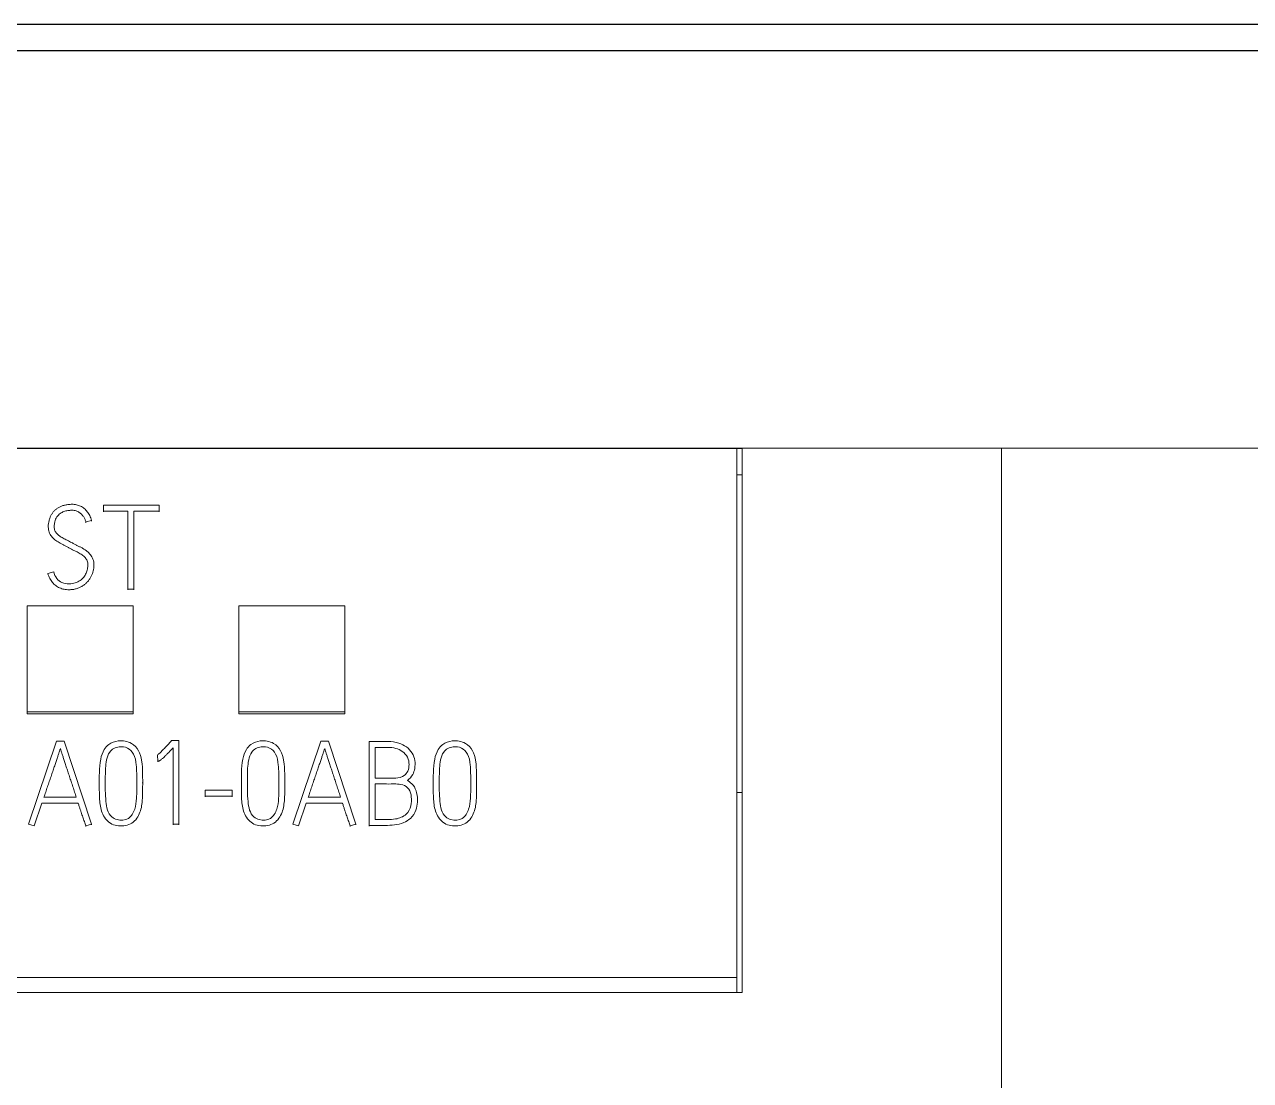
# Model space of a CAD drawing. Header units: millimetres. Extents: x 1359 to 3577, y 1333 to 3557.
# Drawn here: x 2782.92 to 2806.07, y 3318.14 to 3338.08 of the extents above; entities that cross this region are included whole.
import ezdxf

# ---------------------------------------------------------------- set-up
doc = ezdxf.new("R2010")
doc.units = ezdxf.units.MM
doc.set_wipeout_variables(frame=1)
doc.layers.add('000-PI-Oprema', color=30, linetype='Continuous', lineweight=5)
doc.layers.add('002-PI-Kabelska kanalica', color=150, linetype='Continuous')

# ---------------------------------------------------------------- blocks, each defined once
blk = doc.blocks.new('S7-1500 DQ HF - 6ES7522-1BL01-0AB0')
blk.add_wipeout([(0, 147), (34.8, 147), (34.8, 0), (0, 0)])
at = {"layer": '000-PI-Oprema', "color": 0, "linetype": 'ByBlock', "lineweight": 0}
blk.add_line((4.9, 147), (0, 147), dxfattribs=at)
blk.add_open_spline([(0, 147), (0, 145.915), (0, 142.31), (0, 138.328), (0, 135.43), (0, 135.056)], degree=3, knots=[0, 0, 0, 0, 0.272684, 0.906013, 1, 1, 1, 1], dxfattribs=at)
blk = doc.blocks.new('6ES7590-1AB60-0AA0-montažna za 1500')
for p, q in [((46379.794, 47152.687), (46179.794, 47152.687)), ((46379.794, 47152.187), (46179.794, 47152.187)), ((46379.794, 47140.626), (46179.794, 47140.626)), ((46379.794, 47135.463), (46179.794, 47135.463))]:
    blk.add_line(p, q)
blk = doc.blocks.new('IM 155-5 PN ST - 6ES7155-5AA01-0AB0')
blk.add_wipeout([(0, 147.007), (34.8, 147.007), (34.8, 0), (0, 0)])
at = {"color": 0, "linetype": 'ByBlock', "lineweight": 0, "ltscale": 0.25}
blk.add_lwpolyline([(0, 147.007), (34.8, 147.007), (34.8, 0), (0, 0), (0, 147.007)], dxfattribs=at)
at = {"layer": '000-PI-Oprema', "color": 0, "linetype": 'ByBlock', "lineweight": 0}
for p, q in [((34.8, 147.007), (29.9, 147.007)), ((29.8, 147), (5, 147)), ((29.8, 147), (29.9, 147)), ((29.8, 147), (29.8, 137.006)), ((29.9, 146.5), (29.8, 146.5)), ((18.89, 145.93), (17.844, 145.93)), ((17.844, 145.93), (17.844, 145.818)), ((18.89, 145.818), (18.89, 145.93)), ((17.509, 145.611), (17.618, 145.641)), ((17.618, 145.641), (17.618, 145.629)), ((17.844, 145.818), (18.301, 145.818)), ((17.844, 145.818), (17.844, 145.805)), ((18.301, 145.818), (18.301, 144.345)), ((18.415, 144.345), (18.415, 145.818)), ((18.415, 145.818), (18.89, 145.818)), ((18.89, 145.818), (18.89, 145.805)), ((16.799, 145.521), (16.799, 145.508)), ((17.509, 145.611), (17.509, 145.598)), ((17.66, 144.783), (17.66, 144.796)), ((16.901, 144.669), (16.792, 144.638)), ((16.792, 144.638), (16.792, 144.625)), ((18.301, 144.345), (18.415, 144.345)), ((18.301, 144.345), (18.301, 144.332)), ((18.415, 144.345), (18.415, 144.332)), ((16.4, 142.027), (16.4, 144.028)), ((16.4, 144.028), (18.4, 144.028)), ((18.4, 144.028), (18.4, 142.027)), ((20.4, 144.028), (20.4, 142.027)), ((22.4, 144.028), (20.4, 144.028)), ((22.4, 142.027), (22.4, 144.028)), ((18.4, 142.027), (16.4, 142.027)), ((16.4, 142.027), (16.4, 141.989)), ((16.4, 141.989), (18.4, 141.989)), ((18.4, 142.027), (18.4, 141.989)), ((20.4, 142.027), (22.4, 142.027)), ((20.4, 142.027), (20.4, 141.989)), ((22.4, 141.989), (20.4, 141.989)), ((22.4, 142.027), (22.4, 141.989)), ((16.957, 141.471), (16.426, 139.906)), ((17.099, 141.471), (16.957, 141.471)), ((17.616, 139.906), (17.099, 141.471)), ((19.128, 141.483), (19.267, 141.483)), ((19.267, 141.483), (19.267, 139.903)), ((21.947, 141.471), (21.417, 139.906)), ((22.09, 141.471), (21.947, 141.471)), ((22.607, 139.906), (22.09, 141.471)), ((22.857, 139.881), (22.857, 141.466)), ((19.156, 139.903), (19.156, 141.347)), ((22.971, 140.773), (22.971, 141.354)), ((18.866, 141.092), (18.859, 141.209)), ((18.859, 141.209), (18.859, 141.196)), ((18.866, 141.092), (18.866, 141.079)), ((23.726, 141.022), (23.726, 141.035)), ((17.762, 140.712), (17.762, 140.699)), ((18.581, 140.68), (18.581, 140.693)), ((19.764, 140.544), (20.27, 140.544)), ((19.764, 140.432), (19.764, 140.544)), ((20.27, 140.544), (20.27, 140.432)), ((20.445, 140.712), (20.445, 140.699)), ((21.264, 140.68), (21.264, 140.693)), ((22.971, 139.991), (22.971, 140.663)), ((24.069, 140.712), (24.069, 140.699)), ((24.888, 140.68), (24.888, 140.693)), ((16.533, 139.87), (16.679, 140.3)), ((16.679, 140.3), (17.365, 140.3)), ((17.327, 140.412), (16.717, 140.412)), ((17.365, 140.3), (17.365, 140.287)), ((19.764, 140.432), (19.764, 140.419)), ((20.27, 140.432), (19.764, 140.432)), ((20.27, 140.432), (20.27, 140.419)), ((21.524, 139.87), (21.67, 140.3)), ((21.67, 140.3), (22.356, 140.3)), ((22.318, 140.412), (21.708, 140.412)), ((22.356, 140.3), (22.356, 140.287)), ((23.77, 140.356), (23.77, 140.369)), ((29.8, 140.5), (29.9, 140.5)), ((16.426, 139.906), (16.533, 139.87)), ((17.507, 139.87), (17.616, 139.906)), ((17.507, 139.87), (17.507, 139.858)), ((17.616, 139.906), (17.616, 139.893)), ((19.267, 139.903), (19.156, 139.903)), ((19.156, 139.903), (19.156, 139.89)), ((19.267, 139.903), (19.267, 139.89)), ((21.417, 139.906), (21.524, 139.87)), ((22.498, 139.87), (22.607, 139.906)), ((22.498, 139.87), (22.498, 139.858)), ((22.607, 139.906), (22.607, 139.893)), ((22.857, 139.881), (22.857, 139.869)), ((29.8, 137.006), (5, 137.006)), ((29.8, 136.726), (29.8, 137.006)), ((29.9, 136.726), (4.9, 136.726))]:
    blk.add_line(p, q, dxfattribs=at)
for points, knots in [([(29.9, 147.007), (29.9, 145.414), (29.9, 141.989), (29.9, 138.561), (29.9, 136.726)], [0, 0, 0, 0, 0.464934, 1, 1, 1, 1]), ([(34.8, 8.007), (34.8, 8.859), (34.8, 10.524), (34.8, 12.857), (34.8, 14.973), (34.8, 17.743), (34.8, 21.643), (34.8, 27.557), (34.8, 37.017), (34.8, 50.127), (34.8, 67.357), (34.8, 85.999), (34.8, 103.048), (34.8, 118.245), (34.8, 128.598), (34.8, 136.94), (34.8, 141.966), (34.8, 145.414), (34.8, 147.007)], [0, 0, 0, 0, 0.018357, 0.035822, 0.050221, 0.063898, 0.09543, 0.134182, 0.191169, 0.299064, 0.416456, 0.562341, 0.701008, 0.784589, 0.890964, 0.925157, 0.965428, 1, 1, 1, 1]), ([(17.618, 145.641), (17.609, 145.672), (17.586, 145.73), (17.539, 145.806), (17.48, 145.868), (17.41, 145.913), (17.331, 145.94), (17.254, 145.947), (17.182, 145.943), (17.12, 145.933), (17.062, 145.917), (17.009, 145.894), (16.962, 145.865), (16.92, 145.831), (16.884, 145.79), (16.854, 145.745), (16.83, 145.694), (16.812, 145.639), (16.801, 145.58), (16.798, 145.521), (16.801, 145.467), (16.812, 145.419), (16.832, 145.377), (16.858, 145.34), (16.888, 145.306), (16.923, 145.275), (16.962, 145.247), (17.004, 145.22), (17.049, 145.196), (17.096, 145.173), (17.143, 145.148), (17.189, 145.122), (17.234, 145.098), (17.279, 145.075), (17.322, 145.055), (17.364, 145.035), (17.402, 145.013), (17.437, 144.991), (17.468, 144.966), (17.495, 144.939), (17.518, 144.91), (17.535, 144.877), (17.545, 144.838), (17.548, 144.799), (17.545, 144.76), (17.539, 144.723), (17.529, 144.683), (17.514, 144.643), (17.493, 144.605), (17.468, 144.569), (17.437, 144.535), (17.399, 144.505), (17.357, 144.479), (17.308, 144.458), (17.252, 144.446), (17.167, 144.441), (17.057, 144.456), (16.95, 144.542), (16.91, 144.624), (16.901, 144.669)], [0, 0, 0, 0, 0.029502, 0.056552, 0.082213, 0.107035, 0.131706, 0.157625, 0.177725, 0.196768, 0.215008, 0.232485, 0.249262, 0.265692, 0.282067, 0.298646, 0.315747, 0.333416, 0.35172, 0.370963, 0.387214, 0.402039, 0.415923, 0.429557, 0.443355, 0.457518, 0.472137, 0.48722, 0.502837, 0.518847, 0.535063, 0.551489, 0.567151, 0.582304, 0.596956, 0.611001, 0.624363, 0.637091, 0.649186, 0.660727, 0.671894, 0.683121, 0.695107, 0.708316, 0.719066, 0.730707, 0.743348, 0.756492, 0.769735, 0.783289, 0.797204, 0.811603, 0.826753, 0.842746, 0.859925, 0.878764, 0.920226, 0.957605, 1, 1, 1, 1]), ([(16.792, 144.638), (16.802, 144.606), (16.824, 144.547), (16.874, 144.469), (16.937, 144.407), (17.012, 144.363), (17.098, 144.337), (17.183, 144.33), (17.261, 144.335), (17.327, 144.348), (17.388, 144.371), (17.444, 144.401), (17.493, 144.436), (17.537, 144.477), (17.574, 144.523), (17.605, 144.573), (17.629, 144.626), (17.647, 144.682), (17.658, 144.739), (17.661, 144.797), (17.658, 144.853), (17.645, 144.906), (17.624, 144.953), (17.596, 144.994), (17.563, 145.031), (17.525, 145.063), (17.483, 145.093), (17.438, 145.121), (17.39, 145.145), (17.341, 145.169), (17.292, 145.195), (17.245, 145.22), (17.2, 145.244), (17.158, 145.265), (17.117, 145.286), (17.079, 145.305), (17.043, 145.326), (17.011, 145.347), (16.983, 145.369), (16.958, 145.393), (16.938, 145.42), (16.923, 145.449), (16.914, 145.483), (16.911, 145.528), (16.915, 145.581), (16.926, 145.638), (16.948, 145.686), (16.975, 145.725), (17.006, 145.758), (17.04, 145.783), (17.076, 145.802), (17.113, 145.816), (17.151, 145.825), (17.187, 145.829), (17.218, 145.832), (17.251, 145.833), (17.286, 145.831), (17.322, 145.824), (17.355, 145.811), (17.384, 145.794), (17.409, 145.775), (17.432, 145.753), (17.451, 145.73), (17.468, 145.706), (17.482, 145.681), (17.493, 145.656), (17.502, 145.633), (17.507, 145.618), (17.509, 145.611)], [0, 0, 0, 0, 0.030216, 0.057834, 0.084112, 0.110126, 0.13699, 0.166062, 0.187444, 0.207786, 0.227532, 0.246694, 0.265147, 0.28321, 0.301078, 0.318906, 0.33698, 0.354995, 0.372624, 0.390132, 0.408102, 0.424528, 0.439934, 0.454952, 0.469937, 0.485134, 0.500714, 0.516729, 0.533253, 0.550073, 0.566929, 0.583824, 0.598837, 0.613277, 0.627146, 0.64033, 0.652736, 0.664395, 0.675364, 0.685785, 0.695827, 0.705789, 0.716159, 0.727332, 0.74751, 0.765141, 0.780786, 0.795151, 0.808601, 0.821478, 0.833928, 0.845962, 0.857807, 0.868933, 0.878649, 0.88698, 0.899043, 0.910208, 0.920757, 0.930874, 0.940594, 0.950061, 0.959303, 0.96829, 0.9771, 0.985473, 0.993098, 1, 1, 1, 1]), ([(18.248, 141.472), (18.291, 141.464), (18.396, 141.431), (18.515, 141.298), (18.572, 141.089), (18.582, 140.856), (18.581, 140.601), (18.58, 140.347), (18.54, 140.091), (18.369, 139.877), (18.134, 139.857), (17.924, 139.928), (17.796, 140.115), (17.762, 140.371), (17.763, 140.625), (17.761, 140.879), (17.775, 141.113), (17.835, 141.298), (17.951, 141.432), (18.098, 141.482), (18.206, 141.479), (18.248, 141.472)], [0, 0, 0, 0, 0.03125, 0.078125, 0.125, 0.1875, 0.25, 0.3125, 0.375, 0.4375, 0.5, 0.53125, 0.59375, 0.65625, 0.71875, 0.78125, 0.84375, 0.890625, 0.921875, 0.96875, 1, 1, 1, 1]), ([(18.859, 141.209), (18.874, 141.221), (18.908, 141.25), (18.962, 141.305), (19.018, 141.364), (19.075, 141.425), (19.109, 141.463), (19.128, 141.483)], [0, 0, 0, 0, 0.14828, 0.351812, 0.596934, 0.786757, 1, 1, 1, 1]), ([(20.931, 141.472), (20.974, 141.464), (21.079, 141.431), (21.198, 141.298), (21.255, 141.089), (21.265, 140.856), (21.264, 140.601), (21.263, 140.347), (21.223, 140.091), (21.052, 139.877), (20.817, 139.857), (20.607, 139.928), (20.478, 140.115), (20.445, 140.371), (20.445, 140.625), (20.444, 140.879), (20.458, 141.113), (20.518, 141.298), (20.634, 141.432), (20.781, 141.482), (20.889, 141.479), (20.931, 141.472)], [0, 0, 0, 0, 0.03125, 0.078125, 0.125, 0.1875, 0.25, 0.3125, 0.375, 0.4375, 0.5, 0.53125, 0.59375, 0.65625, 0.71875, 0.78125, 0.84375, 0.890625, 0.921875, 0.96875, 1, 1, 1, 1]), ([(22.857, 141.466), (22.917, 141.466), (23.035, 141.465), (23.223, 141.47), (23.407, 141.45), (23.567, 141.37), (23.677, 141.253), (23.729, 141.105), (23.727, 140.964), (23.681, 140.827), (23.622, 140.76), (23.579, 140.727)], [0, 0, 0, 0, 0.121643, 0.243286, 0.387149, 0.495953, 0.606289, 0.707943, 0.813996, 0.893419, 1, 1, 1, 1]), ([(24.555, 141.472), (24.598, 141.464), (24.703, 141.431), (24.822, 141.298), (24.879, 141.089), (24.888, 140.856), (24.888, 140.601), (24.887, 140.347), (24.847, 140.091), (24.676, 139.877), (24.441, 139.857), (24.231, 139.928), (24.102, 140.115), (24.069, 140.371), (24.069, 140.625), (24.068, 140.879), (24.082, 141.113), (24.142, 141.298), (24.257, 141.432), (24.405, 141.482), (24.513, 141.479), (24.555, 141.472)], [0, 0, 0, 0, 0.03125, 0.078125, 0.125, 0.1875, 0.25, 0.3125, 0.375, 0.4375, 0.5, 0.53125, 0.59375, 0.65625, 0.71875, 0.78125, 0.84375, 0.890625, 0.921875, 0.96875, 1, 1, 1, 1]), ([(16.717, 140.412), (16.728, 140.444), (16.75, 140.51), (16.783, 140.608), (16.817, 140.707), (16.85, 140.804), (16.881, 140.898), (16.912, 140.985), (16.94, 141.067), (16.965, 141.141), (16.986, 141.206), (17.004, 141.26), (17.018, 141.3), (17.025, 141.321), (17.028, 141.33)], [0, 0, 0, 0, 0.106118, 0.213594, 0.322428, 0.429305, 0.530911, 0.627246, 0.716632, 0.797389, 0.869519, 0.929228, 0.972722, 1, 1, 1, 1]), ([(17.028, 141.33), (17.03, 141.321), (17.038, 141.3), (17.05, 141.26), (17.068, 141.206), (17.089, 141.141), (17.113, 141.067), (17.139, 140.985), (17.168, 140.898), (17.199, 140.804), (17.231, 140.707), (17.264, 140.609), (17.296, 140.51), (17.317, 140.444), (17.327, 140.412)], [0, 0, 0, 0, 0.027336, 0.070868, 0.130595, 0.202708, 0.283396, 0.372662, 0.4689, 0.570509, 0.677489, 0.786433, 0.893936, 1, 1, 1, 1]), ([(18.036, 141.335), (18.067, 141.352), (18.155, 141.371), (18.304, 141.361), (18.433, 141.218), (18.47, 140.988), (18.47, 140.708), (18.472, 140.427), (18.445, 140.183), (18.333, 139.983), (18.128, 139.97), (17.926, 140.067), (17.885, 140.305), (17.874, 140.536), (17.875, 140.75), (17.877, 140.942), (17.894, 141.117), (17.94, 141.254), (18.006, 141.319), (18.036, 141.335)], [0, 0, 0, 0, 0.03125, 0.078125, 0.125, 0.1875, 0.28125, 0.375, 0.4375, 0.5, 0.5625, 0.59375, 0.6875, 0.75, 0.8125, 0.875, 0.921875, 0.96875, 1, 1, 1, 1]), ([(19.156, 141.347), (19.139, 141.328), (19.105, 141.293), (19.059, 141.245), (19.02, 141.205), (18.987, 141.173), (18.96, 141.147), (18.936, 141.127), (18.917, 141.112), (18.902, 141.102), (18.89, 141.096), (18.88, 141.094), (18.873, 141.092), (18.868, 141.092), (18.866, 141.092)], [0, 0, 0, 0, 0.200504, 0.370797, 0.510902, 0.6264, 0.722885, 0.800448, 0.861213, 0.907383, 0.939504, 0.963232, 0.983337, 1, 1, 1, 1]), ([(20.719, 141.335), (20.75, 141.352), (20.838, 141.371), (20.987, 141.361), (21.116, 141.218), (21.153, 140.988), (21.153, 140.708), (21.154, 140.427), (21.128, 140.183), (21.016, 139.983), (20.811, 139.97), (20.609, 140.067), (20.568, 140.305), (20.557, 140.536), (20.558, 140.75), (20.56, 140.942), (20.577, 141.117), (20.623, 141.254), (20.688, 141.319), (20.719, 141.335)], [0, 0, 0, 0, 0.03125, 0.078125, 0.125, 0.1875, 0.28125, 0.375, 0.4375, 0.5, 0.5625, 0.59375, 0.6875, 0.75, 0.8125, 0.875, 0.921875, 0.96875, 1, 1, 1, 1]), ([(21.708, 140.412), (21.719, 140.444), (21.741, 140.51), (21.774, 140.608), (21.807, 140.707), (21.84, 140.804), (21.872, 140.898), (21.902, 140.985), (21.93, 141.067), (21.956, 141.141), (21.977, 141.206), (21.995, 141.26), (22.008, 141.3), (22.016, 141.321), (22.019, 141.33)], [0, 0, 0, 0, 0.106118, 0.213594, 0.322428, 0.429305, 0.530911, 0.627246, 0.716632, 0.797389, 0.869519, 0.929228, 0.972722, 1, 1, 1, 1]), ([(22.019, 141.33), (22.021, 141.321), (22.028, 141.3), (22.041, 141.26), (22.059, 141.206), (22.079, 141.141), (22.104, 141.067), (22.13, 140.985), (22.159, 140.898), (22.19, 140.804), (22.222, 140.707), (22.254, 140.609), (22.287, 140.51), (22.308, 140.444), (22.318, 140.412)], [0, 0, 0, 0, 0.027336, 0.070868, 0.130595, 0.202708, 0.283396, 0.372662, 0.4689, 0.570509, 0.677489, 0.786433, 0.893936, 1, 1, 1, 1]), ([(22.971, 141.354), (23.011, 141.354), (23.091, 141.353), (23.222, 141.356), (23.358, 141.344), (23.493, 141.284), (23.594, 141.176), (23.62, 141.034), (23.598, 140.91), (23.514, 140.797), (23.371, 140.767), (23.218, 140.775), (23.088, 140.773), (23.002, 140.773), (22.971, 140.773)], [0, 0, 0, 0, 0.075119, 0.150238, 0.243458, 0.327043, 0.420084, 0.508122, 0.586774, 0.652623, 0.758792, 0.840224, 0.940646, 1, 1, 1, 1]), ([(24.343, 141.335), (24.374, 141.352), (24.462, 141.371), (24.611, 141.361), (24.74, 141.218), (24.776, 140.988), (24.776, 140.708), (24.778, 140.427), (24.752, 140.183), (24.64, 139.983), (24.434, 139.97), (24.232, 140.067), (24.192, 140.305), (24.181, 140.536), (24.182, 140.75), (24.184, 140.942), (24.201, 141.117), (24.247, 141.254), (24.312, 141.319), (24.343, 141.335)], [0, 0, 0, 0, 0.03125, 0.078125, 0.125, 0.1875, 0.28125, 0.375, 0.4375, 0.5, 0.5625, 0.59375, 0.6875, 0.75, 0.8125, 0.875, 0.921875, 0.96875, 1, 1, 1, 1]), ([(23.579, 140.727), (23.624, 140.703), (23.701, 140.643), (23.768, 140.491), (23.774, 140.328), (23.748, 140.155), (23.656, 140.013), (23.505, 139.922), (23.338, 139.882), (23.16, 139.881), (23.001, 139.881), (22.899, 139.881), (22.857, 139.881)], [0, 0, 0, 0, 0.087245, 0.182386, 0.294261, 0.388065, 0.503014, 0.594491, 0.706423, 0.813857, 0.922444, 1, 1, 1, 1]), ([(22.971, 140.663), (23.014, 140.663), (23.114, 140.663), (23.243, 140.662), (23.374, 140.664), (23.496, 140.657), (23.626, 140.571), (23.661, 140.412), (23.658, 140.245), (23.565, 140.065), (23.38, 139.996), (23.207, 139.99), (23.078, 139.992), (22.999, 139.991), (22.971, 139.991)], [0, 0, 0, 0, 0.07271, 0.168911, 0.218691, 0.29369, 0.373088, 0.460898, 0.555952, 0.657986, 0.781995, 0.867536, 0.95134, 1, 1, 1, 1]), ([(17.365, 140.3), (17.371, 140.28), (17.383, 140.241), (17.402, 140.184), (17.419, 140.131), (17.435, 140.082), (17.45, 140.038), (17.465, 139.995), (17.48, 139.953), (17.494, 139.911), (17.503, 139.884), (17.507, 139.87)], [0, 0, 0, 0, 0.138948, 0.27018, 0.393699, 0.508312, 0.612826, 0.707241, 0.810993, 0.908573, 1, 1, 1, 1]), ([(22.356, 140.3), (22.362, 140.28), (22.374, 140.241), (22.392, 140.184), (22.41, 140.131), (22.426, 140.082), (22.441, 140.038), (22.456, 139.995), (22.471, 139.953), (22.485, 139.911), (22.494, 139.884), (22.498, 139.87)], [0, 0, 0, 0, 0.138948, 0.27018, 0.393699, 0.508312, 0.612826, 0.707241, 0.810993, 0.908573, 1, 1, 1, 1])]:
    blk.add_open_spline(points, degree=3, knots=knots, dxfattribs=at)

msp = doc.modelspace()

# ---------------------------------------------------------------- block references
msp.add_blockref('6ES7590-1AB60-0AA0-montažna za 1500', (-43423.223, -43814.604))

# ---------------------------------------------------------------- next in the draw order: block references
at = {"layer": '002-PI-Kabelska kanalica', "color": 0, "linetype": 'ByBlock', "lineweight": 0}
msp.add_blockref('S7-1500 DQ HF - 6ES7522-1BL01-0AB0', (2801.371, 3183.083), dxfattribs=at)

# ---------------------------------------------------------------- next in the draw order: block references
msp.add_blockref('IM 155-5 PN ST - 6ES7155-5AA01-0AB0', (2766.571, 3183.076), dxfattribs=at)

doc.saveas('drawing.dxf')
